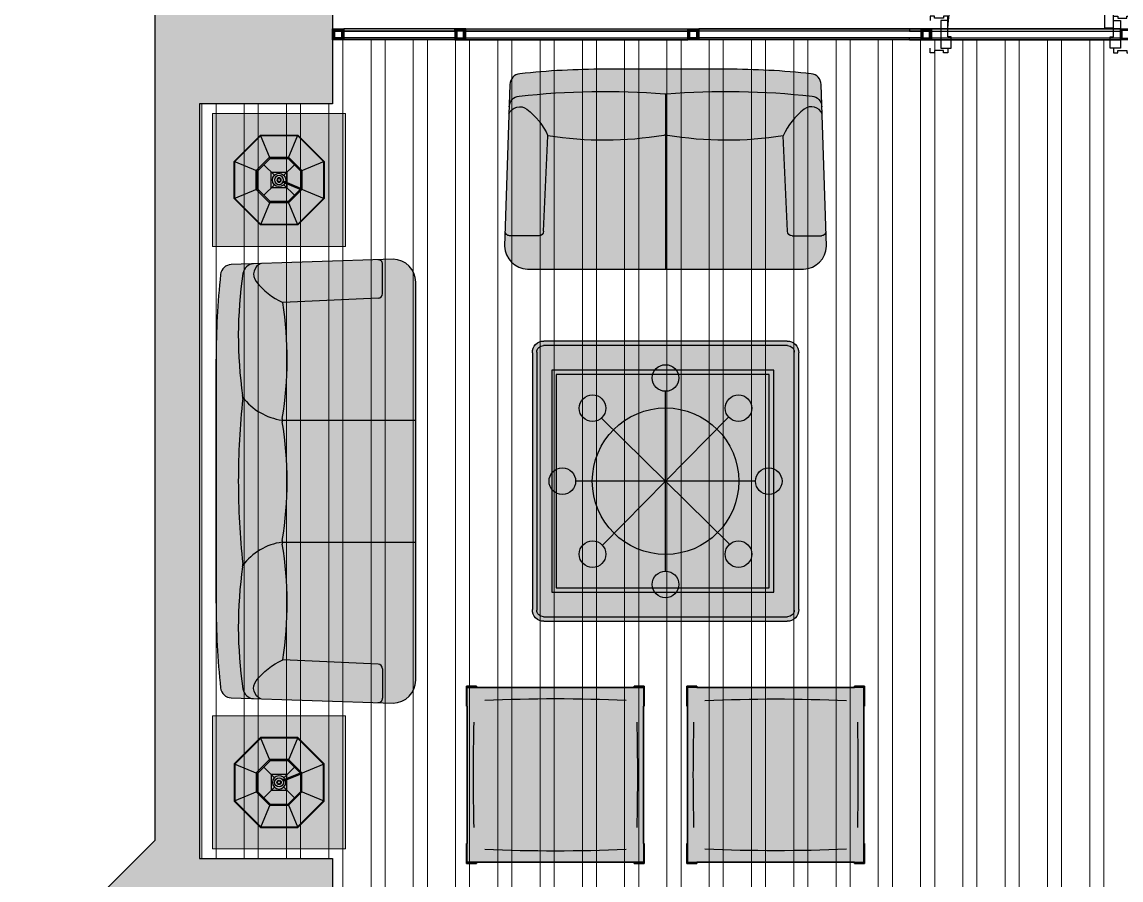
# Model space of a CAD drawing. Header units: millimetres. Extents: x 38613 to 88834, y 14193 to 29607.
# Drawn here: x 38813 to 43766, y 21093 to 24959 of the extents above; entities that cross this region are included whole.
import ezdxf

# ---------------------------------------------------------------- set-up
doc = ezdxf.new("R2010")
doc.units = ezdxf.units.MM
for name, color, linetype in [('doors', 4, 'Continuous'), ('f con', 4, 'Continuous'), ('Furn', 34, 'Continuous'), ('furn hatch', 254, 'Continuous'), ('hatch wall', 8, 'Continuous'), ('light', 51, 'Continuous'), ('wall', 5, 'Continuous')]:
    doc.layers.add(name, color=color, linetype=linetype)
doc.layers.add('Floor', color=7, linetype='Continuous', lineweight=0, true_color=0xd6d6d6)

# ---------------------------------------------------------------- blocks, each defined once
blk = doc.blocks.new('table 1200x1200')
h = blk.add_hatch(color=254)
edge = h.paths.add_edge_path()
edge.add_line((-600, -578.8295275552373), (-600, 578.8295275552373))
edge.add_arc((-550, 580.8944219333498), 50.04261972351928, 87.63514915769679, 182.3648508407364, ccw=False)
edge.add_line((-547.9351056218729, 630.8944219333498), (547.9351056218729, 630.8944219333498))
edge.add_arc((550, 580.8944219333498), 50.04261972351928, -2.3648508407363806, 92.36485084230321, ccw=False)
edge.add_line((600, 578.8295275552373), (600, -578.8295275552082))
edge.add_arc((550, -580.8944219333498), 50.04261972351928, -92.3648508423031, 2.3648508407363806, ccw=False)
edge.add_line((547.9351056218729, -630.8944219333498), (-547.9351056218729, -630.8944219333498))
edge.add_arc((-550, -580.8944219333498), 50.04261972351928, 177.6351491592636, 272.3648508423031, ccw=False)
at = {"color": 0, "linetype": 'ByBlock'}
for points in [[(-550, 610.8944219333498), (550, 610.8944219333498)], [(-547.9351056218729, 630.8944219333498), (547.9351056218729, 630.8944219333498)], [(-600, -578.8295275552373), (-600, 578.8295275552373)], [(-580, -580.7832793382404), (-580, 580.8944219333498)], [(580, 580.7832801009645), (580, -580.7832801009645)], [(600, 578.8295275552373), (600, -578.8295275552082)], [(550, -610.8944219333498), (-550, -610.8944219333498)], [(547.9351056218729, -630.8944219333498), (-547.9351056218729, -630.8944219333498)]]:
    blk.add_lwpolyline(points, dxfattribs=at)
for points in [[(-487.5, -499.9999999999764), (-487.5, 500.0000000000236), (512.5, 500.0000000000236), (512.5, -499.9999999999764)], [(-467.5, -479.9999999999764), (-467.5, 480.0000000000236), (492.5, 480.0000000000236), (492.5, -479.9999999999764)]]:
    blk.add_lwpolyline(points, close=True, dxfattribs=at)
for centre, radius, start, end in [((-550, 580.8944219333498), 50.04261972351928, 87.63514915769687, 182.3648508407364), ((-550, 580.8944219333498), 30, 90, 180.2122657495181), ((550, 580.8944219333498), 50.04261972351928, 357.6351491592636, 92.36485084230311), ((550, 580.8944219333498), 30, 359.7877342504819, 90), ((-550, -580.8944219333498), 50.04261972351928, 177.6351491592636, 272.3648508423032), ((-550, -580.8944219333498), 30, 179.7877342504819, 270), ((550, -580.8944219333498), 50.04261972351928, 267.6351491576968, 2.364850840736412), ((550, -580.8944219333498), 30, 270, 0.2122657495181064)]:
    blk.add_arc(centre, radius, start, end, dxfattribs=at)
blk = doc.blocks.new('sofa 0 (pl)')
at = {"layer": 'furn hatch'}
blk.add_hatch(color=256, dxfattribs=at).paths.add_polyline_path([(-550.0000000000019, -4.547473508864641e-13, 0.02636689892360831), (-931.5235754257649, -20.13318395889373, 0.3731900042620547), (-976.2276564216058, -68.02481228322105), (-1000, -797.1440226101126, 0.4023111055813597), (-897.1020491427906, -900), (897.1020491427902, -900, 0.4023111055813597), (1000, -797.1440226101147), (976.227656421604, -68.02481228322134, 0.37319000426205), (931.5235754257628, -20.13318395889465, 0.02636689892360885), (549.9999999999925, 0)])
at = {"color": 0, "linetype": 'ByBlock'}
for p, q in [((-550, 0), (550, 0)), ((-825.0000000000018, -730), (-805, -300)), ((-274.9999999997071, -297.4163827157972), (-275.0000000001946, -900)), ((274.9999999995125, -297.4163827157654), (274.9999999998017, -900)), ((825, -730), (805, -300)), ((-845.0000000000018, -750), (-977.8001958059995, -749.9999999999991)), ((845, -750.0000000000009), (977.8001958059976, -750))]:
    blk.add_line(p, q, dxfattribs=at)
for points in [[(-550, 0, 0.02636689892360843), (-931.5235754257646, -20.13318395889382, 0.3754867891167514), (-976.2407856049958, -68.42749617486243), (-1000, -797.1440226101131, 0.4023111055813555), (-897.1020491427917, -900), (897.1020491427917, -900)], [(897.1020491427917, -900, 0.4023111055813599), (1000, -797.1440226101131), (976.240785604994, -68.42749617486243, 0.375486789116749), (931.5235754257628, -20.13318395889382, 0.02636689892360831), (550, 0)], [(-980.5737851628055, -201.324499178304, -0.4935908991952783), (-900, -180, -0.1220350289737139), (-805, -300, 0.6438126311632374)], [(980.5737851628037, -201.3244991783049, 0.4935908991952861), (900, -180, 0.1220350289737139), (805, -300, -0.6438126311632374)]]:
    blk.add_lwpolyline(points, format="xyb", dxfattribs=at)
for centre, radius, start, end in [((-929.5516693109093, -170.7901728002544), 50, 96.27055580681152, 178.1325788597745), ((-655.0064222053843, -1969.391368487727), 1869.391368487727, 81.70856200108821, 98.61445592273948), ((-378.2141993076966, -70.06272637005895), 50, 261.7085620010882, 276.0729246795425), ((-539.1227997400601, -333.2925018501846), 266.5482118995125, 7.735214930430712, 53.12695193670557), ((-1.818989403545856e-12, -3624.999999999823), 3525.000000000024, 90, 96.07292467954247), ((5.456968210637569e-12, -3624.999999999823), 3525.000000000024, 83.92707532045753, 90), ((539.1227997410715, -333.2925018510814), 266.5482119008329, 126.8730480632944, 172.2647850694004), ((378.2141993077003, -70.06272637005895), 50, 263.9270753204575, 278.2914379989118), ((655.0064222053879, -1969.391368487727), 1869.391368487727, 81.38554407726052, 98.29143799891177), ((929.551669310913, -170.7901728002544), 50, 1.867421140225534, 83.72944419318847), ((-549.9999999995962, 1315.624999999939), 1635.625000000003, 261.0307879809005, 279.3894462019288), ((-274.9999999996999, -347.4163827157972), 50, 80.61055379817407, 99.38944620192876), ((-1.928128767758608e-10, 1315.625000000004), 1635.625000000003, 260.6105537980712, 279.3894462019288), ((274.9999999995071, -347.4163827157654), 50, 80.61055379807124, 99.38944620192876), ((549.9999999995962, 1315.62499999994), 1635.625000000003, 260.6105537980712, 278.9692120190995), ((-977.8001958059995, -729.9999999999991), 20, 178.1325788597745, 270), ((-845.0000000000018, -730), 20, 270, 0), ((845, -730), 20, 180, 270), ((977.8001958059976, -730), 20, 270, 1.867421140225534)]:
    blk.add_arc(centre, radius, start, end, dxfattribs=at)
at = {"layer": 'f con'}
blk.add_lwpolyline([(550, 0), (-550, 0, 0.02636689892360843), (-931.5235754257646, -20.13318395889382, 0.3754867891167514), (-976.2407856049958, -68.42749617486243), (-1000, -797.1440226101131, 0.4023111055813555), (-897.1020491427917, -900), (897.1020491427917, -900, 0.4023111055813599), (1000, -797.1440226101131), (976.240785604994, -68.42749617486243, 0.375486789116749), (931.5235754257628, -20.13318395889382, 0.02636689892360831)], format="xyb", close=True, dxfattribs=at)
blk = doc.blocks.new('love seat (pl)')
at = {"layer": 'furn hatch'}
blk.add_hatch(color=256, dxfattribs=at).paths.add_polyline_path([(-275.0000000000018, 0, 0.02636689892360894), (-656.5235754257651, -20.13318395889332, 0.373190004262192), (-701.2276564216085, -68.02481228324675), (-725.0000000000018, -797.1440226101126, 0.4023111055813511), (-622.1020491427935, -900.0000000000005), (622.1020491427935, -900.0000000000005, 0.402311105581334), (725.0000000000018, -797.1440226101126), (701.227656421606, -68.02481228322719, 0.3731900042621037), (656.5235754257676, -20.133183958894, 0.02636689892360941), (275.0000000000018, 0)])
at = {"color": 0, "linetype": 'ByBlock'}
for p, q in [((-5.784386303275824e-10, -110.5926158753259), (-1.964508555829525e-10, -900.0000000000005)), ((-550.0000000000036, -730.0000000000005), (-530.0000000000018, -300)), ((550.0000000000018, -730.0000000000005), (530.0000000000018, -300)), ((-570.0000000000036, -750.0000000000005), (-702.8001958060013, -749.9999999999995)), ((570.0000000000018, -750.0000000000005), (702.8001958059995, -749.9999999999995))]:
    blk.add_line(p, q, dxfattribs=at)
blk.add_lwpolyline([(622.1020491427935, -900.0000000000005), (-622.1020491427935, -900.0000000000005, -0.4023111055813555), (-725.0000000000018, -797.1440226101126), (-701.2407856049977, -68.42749617486197, -0.3754867891167514), (-656.5235754257665, -20.13318395889382, -0.02636689892360843), (-275.0000000000018, 0), (275.0000000000018, 0, -0.02636689892360831), (656.5235754257646, -20.13318395889382, -0.375486789116749), (701.2407856049958, -68.42749617486197), (725.0000000000018, -797.1440226101126, -0.4023111055813599)], format="xyb", close=True, dxfattribs=at)
for points in [[(704.5251146451046, -169.1608289351529, 0.3731986370762984), (660.0128444089405, -121.089311977239, 0.04664402953269949), (3.846153846121524, -110.4444674015422, -0.03851860318400968), (-3.846153846132438, -110.4444674015422, 0.04664402953269854), (-660.0128444089369, -121.0893119772395, 0.3731986370762985), (-704.525114645101, -169.1608289351529)], [(-705.5737851628073, -201.324499178304, -0.4935908991952783), (-625.0000000000018, -180, -0.1220350289737139), (-530.0000000000018, -300, 0.6438126311632374)], [(705.5737851628055, -201.3244991783049, 0.4935908991952861), (625.0000000000018, -180, 0.1220350289737139), (530.0000000000018, -300, -0.6438126311632374)], [(-530.0000000000018, -300, 0.08027653696760437), (-8.157211716708844, -298.0862712522708, -0.08212224467000558), (8.157211716712482, -298.0862712522708, 0.08027653696760392), (530.0000000000018, -299.9999999999995)]]:
    blk.add_lwpolyline(points, format="xyb", dxfattribs=at)
for centre, start, end in [((-702.8001958060013, -729.9999999999995), 178.1325788597484, 270), ((-570.0000000000036, -730.0000000000005), 270, 0), ((570.0000000000018, -730.0000000000005), 180, 270), ((702.8001958059995, -729.9999999999995), 270, 1.867421140251575)]:
    blk.add_arc(centre, 20, start, end, dxfattribs=at)
at = {"layer": 'f con'}
blk.add_lwpolyline([(-275.0000000000018, 0), (275.0000000000018, 0, -0.0263668989236092), (656.5235754257646, -20.13318395889382, -0.3754867891167794), (701.2407856049958, -68.42749617486197), (725.0000000000018, -797.1440226101126, -0.402311105581334), (622.1020491427935, -900.0000000000005), (-622.1020491427935, -900.0000000000005, -0.4023111055813511), (-725.0000000000018, -797.1440226101126), (-701.2407856049977, -68.42749617486197, -0.3754867891167299), (-656.5235754257665, -20.13318395889382, -0.02636689892360904), (-275.0000000000018, 0, 1.454728264932426e-15)], format="xyb", dxfattribs=at)
blk = doc.blocks.new('pyf')
at = {"lineweight": 0}
blk.add_hatch(color=254, dxfattribs=at).paths.add_polyline_path([(0, 355), (-6, 355), (-6, 400), (84, 400), (84, 397), (704, 397), (704, 400), (794, 400), (794, 355), (788, 355), (788, -355), (794, -355), (794, -400), (704, -400), (704, -397), (84, -397), (84, -400), (-6, -400), (-6, -355), (0, -355)])
at = {"color": 0}
for p, q in [((-6, 400), (-6, 355)), ((84, 400), (-6, 400)), ((788, 397), (0, 397)), ((0, 397), (0, -397)), ((84, 397), (84, 400)), ((704, 400), (704, 397)), ((794, 400), (704, 400)), ((788, -397), (788, 397)), ((794, 355), (794, 400)), ((-6, 355), (0, 355)), ((788, 355), (794, 355)), ((-6, -355), (-6, -400)), ((0, -355), (-6, -355)), ((794, -355), (788, -355)), ((794, -400), (794, -355)), ((-6, -400), (84, -400)), ((0, -397), (788, -397)), ((84, -400), (84, -397)), ((704, -397), (704, -400)), ((704, -400), (794, -400))]:
    blk.add_line(p, q, dxfattribs=at)
blk.add_lwpolyline([(0, 355), (-6, 355), (-6, 400), (84, 400), (84, 397), (704, 397), (704, 400), (794, 400), (794, 355), (788, 355), (788, -355), (794, -355), (794, -400), (704, -400), (704, -397), (84, -397), (84, -400), (-6, -400), (-6, -355), (0, -355), (0, 355)], dxfattribs=at)
at = {"color": 0, "extrusion": (0, 0, -1)}
for centre, major_axis, ratio, start_param, end_param in [((394.000000003085, -2028.521750122625), (-4799.043500245352, 7.753068689287352e-12), 0.4999999999999892, 1.521227627302027, 1.620365026291395), ((28020.58888384607, -1.455191522836685e-11), (-27968.58888384607, 4.518450202583307e-11), 0.50000000000018, -0.02278601328309549, 0.02278601328308771), ((-27232.58888384642, -1.455191522836685e-11), (-27968.58888384641, 1.413313068071214e-11), 0.500000000000147, 3.118806640306699, 3.164378666872885), ((394.000000003085, 2028.521750122636), (4799.043500245552, 7.753068689287673e-12), 0.4999999999999706, 1.5212276272984, 1.620365026287764)]:
    blk.add_ellipse(centre, major_axis=major_axis, ratio=ratio, start_param=start_param, end_param=end_param, dxfattribs=at)
blk = doc.blocks.new('ew')
at = {"lineweight": 0}
blk.add_hatch(color=254, dxfattribs=at).paths.add_polyline_path([(600, 300), (600, -300), (0, -300), (0, 300)])
at = {"color": 0, "linetype": 'Continuous', "lineweight": 0}
blk.add_lwpolyline([(600, 300), (600, -300), (0, -300), (0, 300)], close=True, dxfattribs=at)
blk = doc.blocks.new('lamp (pl)')
at = {"color": 0, "linetype": 'ByBlock'}
for p, q in [((-40.38582233137731, 97.5), (-83.87824638055213, 202.5)), ((83.87824638055099, 202.5), (40.3858223313764, 97.49999999999989)), ((-202.5000000000002, 83.87824638055213), (-97.50000000000023, 40.38582233137743)), ((-68.94291116568888, 68.94291116568854), (-21.21320343559637, 21.21320343559626)), ((-42.29923949320255, 95.58658283817442), (-9.903337778047899, 17.37595755214329)), ((-37.67984183064618, 97.49999999999989), (-5.283940115491532, 19.28937471396887)), ((21.21320343559728, 21.21320343559546), (68.9429111656882, 68.9429111656874)), ((97.5, 40.38582233137629), (202.5, 83.8782463805511)), ((-97.50000000000023, -40.38582233137697), (-202.5000000000002, -83.87824638055201)), ((-68.9429111656882, -68.942911165689), (-21.21320343559546, -21.21320343559739)), ((21.21320343559637, -21.21320343559671), (68.9429111656882, -68.94291116568843)), ((97.5, -40.38582233137686), (202.5, -83.87824638055201)), ((-83.87824638055213, -202.5000000000001), (-40.38582233137731, -97.50000000000011)), ((40.3858223313764, -97.50000000000011), (83.87824638055099, -202.5000000000001))]:
    blk.add_line(p, q, dxfattribs=at)
for points in [[(-202.5000000000002, 83.87824638055213), (-202.5000000000002, -83.87824638055201), (-83.87824638055213, -202.5000000000001), (83.87824638055099, -202.5000000000001), (202.5, -83.87824638055201), (202.5, 83.8782463805511), (83.87824638055099, 202.5), (-83.87824638055213, 202.5)], [(-200.0000000000002, 82.84271247461936), (-200.0000000000002, -82.84271247461913), (-82.84271247461925, -200.0000000000001), (82.84271247461857, -200.0000000000001), (200, -82.84271247461936), (200, 82.84271247461857), (82.84271247461857, 200), (-82.84271247461947, 200)], [(-102.5000000000002, 42.4568901432425), (-102.5000000000002, -42.4568901432425), (-42.45689014324307, -102.5000000000001), (42.45689014324125, -102.5000000000001), (102.5, -42.45689014324216), (102.5, 42.45689014324137), (42.45689014324125, 102.5000000000001), (-42.45689014324216, 102.5)], [(-97.50000000000023, 40.38582233137743), (-97.50000000000023, -40.38582233137697), (-40.38582233137731, -97.50000000000011), (40.3858223313764, -97.50000000000011), (97.5, -40.38582233137686), (97.5, 40.38582233137629), (40.3858223313764, 97.49999999999989), (-40.38582233137731, 97.5)]]:
    blk.add_lwpolyline(points, close=True, dxfattribs=at)
blk.add_lwpolyline([(-17.20345518378963, 34.9999999999992), (-35, 34.9999999999992), (-35, -35.0000000000008), (35, -35.0000000000008), (35, 34.9999999999992), (-11.79149418232737, 34.9999999999992)], dxfattribs=at)
for radius in [20, 10, 7.5]:
    blk.add_circle((0, 0), radius, dxfattribs=at)
blk.add_arc((0, -1.13686837721616e-13), 30, 117.2801918471891, 107.7198081528046, dxfattribs=at)
blk = doc.blocks.new('door-handle')
at = {"color": 0}
for p, q in [((-32, 10), (-32, -10.00000000000728)), ((-30, 9), (-32, 9)), ((-30, 9), (-30, -9)), ((-19, 9), (-21, 9)), ((-21, 9), (-21, -9)), ((-19, 10), (-19, -10.00000000000728)), ((-9, 10), (-19, 10)), ((0, 25), (-9, 25)), ((-9, 25), (-9, -25)), ((0, -25), (0, 25)), ((-32, -10.00000000000364), (-40.34172901356942, -10.00000000000364)), ((-30, -9), (-32, -9)), ((-19, -9), (-21, -9)), ((-9, -10), (-19, -10.00000000000364)), ((-9, -25), (0, -25)), ((-61.67027487228916, -93.05419732806331), (-60.75208368415406, -94.01785612024833))]:
    blk.add_line(p, q, dxfattribs=at)
for centre, radius, start, end in [((-34.46362960745319, -14.92424038324498), 25.04570281554129, 84.35495152263769, 191.5747182569977), ((-25.49999999999818, 16.17089144310557), 8.465913068820786, 237.8902061553036, 302.1097938446965), ((-91.0594398050871, -62.15080612508973), 42.64671855244374, 313.5613391426849, 358.16915816811), ((-90.1706845965, -63.14248529410906), 42.64671855244374, 313.5613391426849, 358.16915816811), ((-242.8306956194119, -39.24300342557399), 184.8403687438857, 350.5395445302115, 5.991388819178432), ((-39.67183528947498, -19.52468724937171), 9.54821579143467, 85.9768775786792, 192.3256840784366), ((-595.5908857967352, -61.5688183318307), 548.0530142172786, 359.6930381090062, 4.186108045202766), ((-25.49999999999818, -16.17089144310921), 8.465913068820786, 57.89020615530352, 122.1097938446965), ((-38.8885466585707, -82.44414781276464), 25.13126123219481, 149.329352931917, 204.972632821159)]:
    blk.add_arc(centre, radius, start, end, dxfattribs=at)
blk = doc.blocks.new('door 810x125')
at = {"layer": 'doors', "color": 34, "linetype": 'ByBlock'}
for points in [[(-62.49999999947613, -32), (-82.49999999947613, -32), (-82.49999999947613, -11.99999999994179), (-72.49999999947613, -11.99999999988358), (-72.49999999947613, 28.00000000005821), (-82.49999999947613, 28.00000000005821), (-82.49999999947613, 48.00000000005821), (-62.5, 48.00000000005821)], [(62.5, 0), (-62.5, 0), (-62.5, -47), (-10.49999999976717, -47), (-10.49999999976717, -32), (62.49999999953434, -31.99999999994179), (62.49999999953434, 0)], [(62.49999999947613, -32), (82.49999999947613, -32), (82.49999999947613, -11.99999999994179), (72.49999999947613, -11.99999999988358), (72.49999999947613, 28.00000000005821), (82.49999999947613, 28.00000000005821), (82.49999999947613, 48.00000000005821), (62.5, 48.00000000005821)], [(29.50000000029104, -31.99999999994179), (735.5000000002328, -32), (735.5000000002328, -72), (29.50000000029104, -71.99999999995634), (29.46767709980486, -32.00002611920354)], [(-62.49999999941792, -777.9999999999418), (-82.49999999941792, -777.9999999999418), (-82.49999999941792, -797.9999999999418), (-72.49999999941792, -798.0000000000582), (-72.49999999941792, -838), (-82.49999999941792, -838), (-82.49999999941792, -858), (-62.49999999994179, -858)], [(62.5, -810), (-62.5, -810), (-62.5, -763), (-10.49999999976717, -762.9999999999418), (-10.49999999976717, -777.9999999999418), (62.49999999953434, -778.0000000000582), (62.49999999953434, -810)], [(62.49999999941792, -777.9999999999418), (82.49999999941792, -777.9999999999418), (82.49999999941792, -797.9999999999418), (72.49999999941792, -798.0000000000582), (72.49999999941792, -838), (82.49999999941792, -838), (82.49999999941792, -858), (62.49999999994179, -858)]]:
    blk.add_lwpolyline(points, dxfattribs=at)
at = {"layer": 'doors'}
blk.add_arc((-10.49999999976717, -32), 746.268048357961, 272.8011120017163, 358.4642879844835, dxfattribs=at)
at = {"layer": 'doors', "color": 34, "linetype": 'ByBlock', "zscale": 0.07530120532436947}
for p, xscale, yscale, rotation in [((681.6094870693632, -32.00000000779983), 0.7530120532028377, 0.7530120532028377, 270.0000000310026), ((681.6094870693632, -72.00000000698492), -0.753012053319253, 0.753012053319253, 269.9999999689974)]:
    blk.add_blockref('door-handle', p, dxfattribs=dict(at, xscale=xscale, yscale=yscale, rotation=rotation))
blk = doc.blocks.new('chandelier')
at = {"color": 0}
for p, q in [((0, -270), (0, 270)), ((192.5515027338348, -189.2720761098742), (-192.5515027338133, 189.2720761098958)), ((189.2720761088854, 192.5515027348065), (-189.2720761088853, -192.5515027348069)), ((270, 0), (-270, 0))]:
    blk.add_line(p, q, dxfattribs=at)
for centre, radius in [((2.842170943040401e-14, 310), 40), ((-219.2031021678298, 219.2031021678299), 40), ((219.20310216783, 219.2031021678295), 40), ((0, 0), 220), ((-309.9999999999999, 0), 40), ((310.0000000000001, -2.273736754432321e-13), 40), ((-219.2031021678297, -219.2031021678299), 40), ((219.2031021678297, -219.2031021678301), 40), ((-2.040521614524171e-13, -310), 40)]:
    blk.add_circle(centre, radius, dxfattribs=at)

msp = doc.modelspace()

# ---------------------------------------------------------------- hatches: boundary and pattern name
at = {"layer": 'doors'}
h = msp.add_hatch(color=256, dxfattribs=at)
h.paths.add_polyline_path([(40253.3299929227, 24887.57217464245), (40223.3299929227, 24887.57217464245), (40223.3299929227, 24917.57217464245), (40253.3299929227, 24917.57217464245)], flags=16)
h.paths.add_polyline_path([(40263.3299929227, 24877.57217464245), (40213.3299929227, 24877.57217464245), (40213.3299929227, 24927.57217464245), (40263.3299929227, 24927.57217464245)])
h = msp.add_hatch(color=256, dxfattribs=at)
h.paths.add_polyline_path([(40773.3299929227, 24887.57217464245), (40803.3299929227, 24887.57217464245), (40803.3299929227, 24917.57217464245), (40773.3299929227, 24917.57217464245)], flags=16)
h.paths.add_polyline_path([(40763.3299929227, 24877.57217464245), (40813.3299929227, 24877.57217464245), (40813.3299929227, 24927.57217464245), (40763.3299929227, 24927.57217464245)])
h = msp.add_hatch(color=256, dxfattribs=at)
h.paths.add_polyline_path([(41853.3299929227, 24887.57217464243), (41823.3299929227, 24887.57217464243), (41823.3299929227, 24917.57217464243), (41853.3299929227, 24917.57217464243)], flags=16)
h.paths.add_polyline_path([(41863.3299929227, 24877.57217464243), (41813.3299929227, 24877.57217464243), (41813.3299929227, 24927.57217464243), (41863.3299929227, 24927.57217464243)])
h = msp.add_hatch(color=256, dxfattribs=at)
h.paths.add_polyline_path([(42873.32999292273, 24887.57217464242), (42903.32999292273, 24887.57217464242), (42903.32999292273, 24917.57217464242), (42873.32999292273, 24917.57217464242)], flags=16)
h.paths.add_polyline_path([(42863.32999292273, 24877.57217464242), (42913.32999292273, 24877.57217464242), (42913.32999292273, 24927.57217464242), (42863.32999292273, 24927.57217464242)])
h = msp.add_hatch(color=256, dxfattribs=at)
h.paths.add_polyline_path([(43803.3299929227, 24887.57217464241), (43773.3299929227, 24887.57217464241), (43773.3299929227, 24917.57217464241), (43803.3299929227, 24917.57217464241)], flags=16)
h.paths.add_polyline_path([(43813.3299929227, 24877.57217464241), (43763.3299929227, 24877.57217464241), (43763.3299929227, 24927.57217464241), (43813.3299929227, 24927.57217464241)])
at = {"layer": 'Floor'}
h = msp.add_hatch(dxfattribs=at)
h.set_pattern_fill('ANSI32', color=256, scale=20, angle=45)
h.set_pattern_definition([(90, (0, 0), (-190.5, 1.4210854715202e-14), []), (90, (63.50002742818307, 63.50002742818305), (-190.5, 1.4210854715202e-14), [])])
edge = h.paths.add_edge_path()
edge.add_line((45113.32999292262, 15113.32306686723), (44413.32999292262, 15113.32306686724))
edge.add_line((44413.32999292262, 15113.32306686724), (44413.32999292263, 16013.32306686724))
edge.add_line((44413.32999292263, 16013.32306686724), (43863.32999292263, 16013.32306686726))
edge.add_line((43863.32999292263, 16013.32306686726), (43863.32999292259, 15813.32306686725))
edge.add_line((43863.32999292259, 15813.32306686725), (44013.32999292263, 15813.32306686725))
edge.add_line((44013.32999292263, 15813.32306686725), (44013.32999292235, 14913.32306686725))
edge.add_line((44013.32999292235, 14913.32306686725), (44113.32999292259, 14913.32306686724))
edge.add_line((44113.32999292259, 14913.32306686724), (44113.32999292259, 14783.32306686721))
edge.add_line((44113.32999292259, 14783.32306686721), (41913.32999292259, 14783.32306686724))
edge.add_line((41913.32999292259, 14783.32306686724), (41913.32999292261, 15813.32306686724))
edge.add_line((41913.32999292261, 15813.32306686724), (43053.32999292263, 15813.3230668672))
edge.add_line((43053.32999292263, 15813.3230668672), (43053.32999292263, 16013.32306686729))
edge.add_line((43053.32999292263, 16013.32306686729), (42163.32999292263, 16013.32306686731))
edge.add_line((42163.32999292263, 16013.32306686731), (42163.32999292268, 17513.32306686724))
edge.add_line((42163.32999292268, 17513.32306686724), (42813.32999292268, 17513.32306686709))
edge.add_line((42813.32999292268, 17513.32306686709), (42813.32999292289, 18463.3230668672))
edge.add_line((42813.32999292289, 18463.3230668672), (42075.82999292266, 18463.32306686742))
edge.add_line((42075.82999292266, 18463.32306686742), (42075.82999292263, 18363.32306686742))
edge.add_line((42075.82999292263, 18363.32306686742), (42713.32999292283, 18363.32306686729))
edge.add_line((42713.32999292283, 18363.32306686729), (42713.32999292268, 17613.32306686723))
edge.add_line((42713.32999292268, 17613.32306686723), (42063.32999292265, 17613.32306686724))
edge.add_line((42063.32999292265, 17613.32306686724), (42063.32999292265, 16013.3230668673))
edge.add_line((42063.32999292265, 16013.3230668673), (39613.32999292266, 16013.32306686729))
edge.add_line((39613.32999292266, 16013.32306686729), (39613.32999292266, 18463.32306686744))
edge.add_line((39613.32999292266, 18463.32306686744), (39413.32999292266, 18463.32306686744))
edge.add_line((39413.32999292266, 18463.32306686744), (38813.32999292263, 19063.32306686754))
edge.add_line((38813.32999292263, 19063.32306686754), (38813.32999292265, 20389.64983081623))
edge.add_line((38813.32999292265, 20389.64983081623), (39413.32999292266, 20989.64983081628))
edge.add_line((39413.32999292266, 20989.64983081628), (40213.32999292266, 20989.64983081628))
edge.add_line((40213.32999292266, 20989.64983081628), (40213.32999292266, 21189.64983081624))
edge.add_line((40213.32999292266, 21189.64983081624), (39613.32999292269, 21189.64983081624))
edge.add_line((39613.32999292269, 21189.64983081624), (39613.32999292272, 24589.64983081624))
edge.add_line((39613.32999292272, 24589.64983081624), (40213.32999292269, 24589.64983081624))
edge.add_line((40213.32999292269, 24589.64983081624), (40213.3299929227, 24877.57217464245))
edge.add_line((40213.3299929227, 24877.57217464245), (43813.3299929227, 24877.57217464245))
edge.add_line((43813.3299929227, 24877.57217464245), (43813.32999292261, 24589.64983081626))
edge.add_line((43813.32999292261, 24589.64983081626), (44213.32999292269, 24589.64983081625))
edge.add_line((44213.32999292269, 24589.64983081625), (44213.32999292266, 21189.64983081623))
edge.add_line((44213.32999292266, 21189.64983081623), (43813.32999292266, 21189.64983081623))
edge.add_line((43813.32999292266, 21189.64983081623), (43813.32999292263, 20989.64983081626))
edge.add_line((43813.32999292263, 20989.64983081626), (43863.32999292266, 20989.64983081623))
edge.add_line((43863.32999292266, 20989.64983081623), (43863.32999292266, 20893.37734698021))
edge.add_line((43863.32999292266, 20893.37734698021), (43663.32999292263, 20693.37734698016))
edge.add_line((43663.32999292263, 20693.37734698016), (43663.32999292262, 20021.24384225021))
edge.add_line((43663.32999292262, 20021.24384225021), (43863.32999292264, 19821.24384225014))
edge.add_line((43863.32999292264, 19821.24384225014), (43863.32999292264, 19724.97135841413))
edge.add_line((43863.32999292264, 19724.97135841413), (44013.32999292264, 19724.97135841413))
edge.add_line((44013.32999292264, 19724.97135841413), (44013.32999292264, 19573.32306686725))
edge.add_line((44013.32999292264, 19573.32306686725), (44148.32999292167, 19573.32306686725))
edge.add_line((44148.32999292167, 19573.32306686725), (44148.32999292214, 18763.32306686725))
edge.add_line((44148.32999292214, 18763.32306686725), (44013.32999292266, 18763.32306686725))
edge.add_line((44013.32999292266, 18763.32306686725), (44013.32999292266, 18363.32306686728))
edge.add_line((44013.32999292266, 18363.32306686728), (44130.9258026641, 18363.32306686727))
edge.add_arc((45675.04677818697, 18299.21571641301), 1545.451176657472, 177.6226134692081, 219.1920939962994)
edge.add_arc((45645.97012084749, 18275.50805353699), 1507.934443309789, 219.1920939962993, 249.3153742841045)
edge.add_line((45113.33175405407, 16864.77680502094), (45113.33175405407, 16733.3230668672))
edge.add_line((45113.33175405407, 16733.3230668672), (45213.32999292264, 16733.3230668672))
edge.add_line((45213.32999292264, 16733.3230668672), (45213.32999292263, 16023.3230668672))
edge.add_line((45213.32999292263, 16023.3230668672), (45113.32999292263, 16023.32306686721))
edge.add_line((45113.32999292263, 16023.32306686721), (45113.32999292262, 15113.32306686723))
at = {"layer": 'hatch wall', "true_color": 0x4a4a4a}
h = msp.add_hatch(color=251, dxfattribs=at)
h.paths.add_polyline_path([(40213.32999292266, 20989.64983081627), (39413.32999292266, 20989.64983081628), (39271.9086366854, 20848.22847457899), (39130.48728044808, 20989.64983081628), (39413.32999292269, 21272.49254329091), (39413.32999292274, 26113.3230668673), (40213.32999292271, 26113.32306686729), (40213.32999292269, 24589.64983081624), (39613.32999292272, 24589.64983081624), (39613.32999292269, 21189.64983081624), (40213.32999292266, 21189.64983081624)])
h.paths.add_polyline_path([(40013.3299929227, 24989.64983081621), (39613.32999292273, 24989.64983081621), (39613.32999292274, 25913.32306686729), (40013.32999292271, 25913.32306686729)], flags=16)
at = {"layer": 'wall'}
h = msp.add_hatch(color=141, dxfattribs=at)
h.paths.add_polyline_path([(40213.3299929227, 24877.57217464245), (40213.32999292273, 24887.57217464245), (40863.3299929227, 24887.57217464245), (40863.3299929227, 24877.57217464245)])
h.paths.add_polyline_path([(40213.3299929227, 24917.57217464245), (40213.3299929227, 24927.57217464245), (40863.3299929227, 24927.57217464245), (40863.3299929227, 24917.57217464245)])
h = msp.add_hatch(color=141, dxfattribs=at)
h.paths.add_polyline_path([(41813.3299929227, 24917.57217464243), (40813.3299929227, 24917.57217464245), (40813.3299929227, 24927.57217464245), (41813.3299929227, 24927.57217464243)])
h.paths.add_polyline_path([(40813.3299929227, 24887.57217464245), (41813.3299929227, 24887.57217464243), (41813.3299929227, 24877.57217464243), (40813.3299929227, 24877.57217464245)])
h = msp.add_hatch(color=141, dxfattribs=at)
h.paths.add_polyline_path([(42863.3299929227, 24917.57217464242), (41863.3299929227, 24917.57217464243), (41863.3299929227, 24927.57217464243), (42863.3299929227, 24927.57217464242)])
h.paths.add_polyline_path([(41863.3299929227, 24887.57217464243), (42863.32999292273, 24887.57217464242), (42863.32999292273, 24877.57217464242), (41863.3299929227, 24877.57217464243)])

# ---------------------------------------------------------------- linework, layer by layer
at = {"layer": 'doors'}
for points in [[(40263.3299929227, 24877.57217464245), (40213.3299929227, 24877.57217464245), (40213.3299929227, 24927.57217464245), (40263.3299929227, 24927.57217464245)], [(40253.3299929227, 24887.57217464245), (40223.3299929227, 24887.57217464245), (40223.3299929227, 24917.57217464245), (40253.3299929227, 24917.57217464245)], [(40763.3299929227, 24877.57217464245), (40813.3299929227, 24877.57217464245), (40813.3299929227, 24927.57217464245), (40763.3299929227, 24927.57217464245)], [(40773.3299929227, 24887.57217464245), (40803.3299929227, 24887.57217464245), (40803.3299929227, 24917.57217464245), (40773.3299929227, 24917.57217464245)], [(41863.3299929227, 24877.57217464243), (41813.3299929227, 24877.57217464243), (41813.3299929227, 24927.57217464243), (41863.3299929227, 24927.57217464243)], [(41853.3299929227, 24887.57217464243), (41823.3299929227, 24887.57217464243), (41823.3299929227, 24917.57217464243), (41853.3299929227, 24917.57217464243)], [(42863.32999292273, 24877.57217464242), (42913.32999292273, 24877.57217464242), (42913.32999292273, 24927.57217464242), (42863.32999292273, 24927.57217464242)], [(42873.32999292273, 24887.57217464242), (42903.32999292273, 24887.57217464242), (42903.32999292273, 24917.57217464242), (42873.32999292273, 24917.57217464242)], [(43813.3299929227, 24877.57217464241), (43763.3299929227, 24877.57217464241), (43763.3299929227, 24927.57217464241), (43813.3299929227, 24927.57217464241)]]:
    msp.add_lwpolyline(points, close=True, dxfattribs=at)
at = {"layer": 'Floor'}
msp.add_lwpolyline([(40213.32999292266, 20989.64983081628), (40213.32999292266, 21189.64983081624), (39613.32999292269, 21189.64983081624), (39613.32999292272, 24589.64983081624), (40213.32999292269, 24589.64983081624), (40213.3299929227, 24877.57217464245), (43813.3299929227, 24877.57217464245), (43813.32999292261, 24589.64983081626), (44213.32999292269, 24589.64983081625), (44213.32999292266, 21189.64983081623), (43813.32999292266, 21189.64983081623), (43813.32999292263, 20989.64983081626)], dxfattribs=at)
at = {"layer": 'wall'}
msp.add_lwpolyline([(40213.32999292266, 20989.64983081627), (39413.32999292266, 20989.64983081628), (39271.9086366854, 20848.22847457899), (39130.48728044808, 20989.64983081628), (39413.32999292269, 21272.49254329091), (39413.32999292274, 26113.3230668673), (40213.32999292271, 26113.32306686729), (40213.32999292269, 24589.64983081624), (39613.32999292272, 24589.64983081624), (39613.32999292269, 21189.64983081624), (40213.32999292266, 21189.64983081624), (40213.32999292266, 20989.64983081627)], dxfattribs=at)
at = {"layer": 'wall', "color": 141}
for points in [[(40763.3299929227, 24927.57217464245), (40263.3299929227, 24927.57217464245)], [(40763.3299929227, 24917.57217464245), (40263.3299929227, 24917.57217464245)], [(40813.3299929227, 24927.57217464245), (41813.3299929227, 24927.57217464243)], [(40813.3299929227, 24917.57217464245), (41813.3299929227, 24917.57217464243)], [(42863.3299929227, 24927.57217464242), (41863.3299929227, 24927.57217464243)], [(42863.3299929227, 24917.57217464242), (41863.3299929227, 24917.57217464243)], [(42813.32999292273, 24927.57217464242), (43763.3299929227, 24927.57217464241)], [(42813.32999292273, 24917.57217464242), (43763.3299929227, 24917.57217464241)], [(40763.3299929227, 24887.57217464245), (40263.3299929227, 24887.57217464245)], [(40763.3299929227, 24877.57217464245), (40263.3299929227, 24877.57217464245)], [(40813.3299929227, 24887.57217464245), (41813.3299929227, 24887.57217464243)], [(40813.3299929227, 24877.57217464245), (41813.3299929227, 24877.57217464243)], [(42863.3299929227, 24887.57217464242), (41863.3299929227, 24887.57217464243)], [(42863.3299929227, 24877.57217464242), (41863.3299929227, 24877.57217464243)], [(42813.32999292273, 24887.57217464242), (43763.3299929227, 24887.57217464241)], [(42813.32999292273, 24877.57217464242), (43763.3299929227, 24877.57217464241)]]:
    msp.add_lwpolyline(points, dxfattribs=at)
for points in [[(40263.3299929227, 24917.57217464245), (40763.3299929227, 24917.57217464245), (40763.3299929227, 24927.57217464245), (40263.3299929227, 24927.57217464245)], [(41813.3299929227, 24917.57217464243), (40813.3299929227, 24917.57217464245), (40813.3299929227, 24927.57217464245), (41813.3299929227, 24927.57217464243)], [(42863.3299929227, 24917.57217464242), (41863.3299929227, 24917.57217464243), (41863.3299929227, 24927.57217464243), (42863.3299929227, 24927.57217464242)], [(43763.32999292267, 24927.57217464241), (42813.32999292273, 24927.57217464242), (42813.32999292273, 24917.57217464242), (43763.32999292267, 24917.57217464241)], [(40763.3299929227, 24877.57217464245), (40263.3299929227, 24877.57217464245), (40263.3299929227, 24887.57217464245), (40763.3299929227, 24887.57217464245)], [(40813.3299929227, 24887.57217464245), (41813.3299929227, 24887.57217464243), (41813.3299929227, 24877.57217464243), (40813.3299929227, 24877.57217464245)], [(41863.3299929227, 24887.57217464243), (42863.32999292273, 24887.57217464242), (42863.32999292273, 24877.57217464242), (41863.3299929227, 24877.57217464243)], [(42813.32999292273, 24887.57217464242), (43763.32999292267, 24887.57217464241), (43763.32999292267, 24877.57217464241), (42813.32999292273, 24877.57217464242)]]:
    msp.add_lwpolyline(points, close=True, dxfattribs=at)

# ---------------------------------------------------------------- block references
at = {"color": 61, "xscale": -1, "rotation": 270.0000000000132}
msp.add_blockref('lamp (pl)', (39971.82629945414, 24246.73943677156), dxfattribs=at)
at = {"color": 61, "rotation": 269.9999999999856}
msp.add_blockref('lamp (pl)', (39971.82629945411, 21532.56022486092), dxfattribs=at)
at = {"layer": 'doors', "color": 34, "linetype": 'ByBlock', "xscale": -1, "rotation": 269.9999999999994}
msp.add_blockref('door 810x125', (43763.3299929227, 24902.57217464241), dxfattribs=at)
at = {"layer": 'Furn', "color": 34, "xscale": -1}
for name, p, rotation in [('love seat (pl)', (41713.3299929227, 24745.66276130766), 359.9999999999994), ('ew', (39671.82629945414, 24246.73943677139), 180), ('table 1200x1200', (41713.32999292268, 22889.64983081628), 359.9999999999994), ('pyf', (41217.07999292263, 21960.62644338931), 89.99999999999937)]:
    msp.add_blockref(name, p, dxfattribs=dict(at, rotation=rotation))
at = {"layer": 'Furn', "color": 34}
for name, p, rotation in [('sofa 0 (pl)', (39688.19131480523, 22889.64983081624), 89.9999999999994), ('pyf', (42209.57999292269, 21960.6264433893), 269.9999999999994)]:
    msp.add_blockref(name, p, dxfattribs=dict(at, rotation=rotation))
msp.add_blockref('ew', (39671.82629945411, 21532.5602248611), dxfattribs=at)
at = {"layer": 'light', "color": 61, "xscale": 1.5, "yscale": 1.5}
msp.add_blockref('chandelier', (41713.32999292268, 22889.64983081628), dxfattribs=at)

doc.saveas('drawing.dxf')
